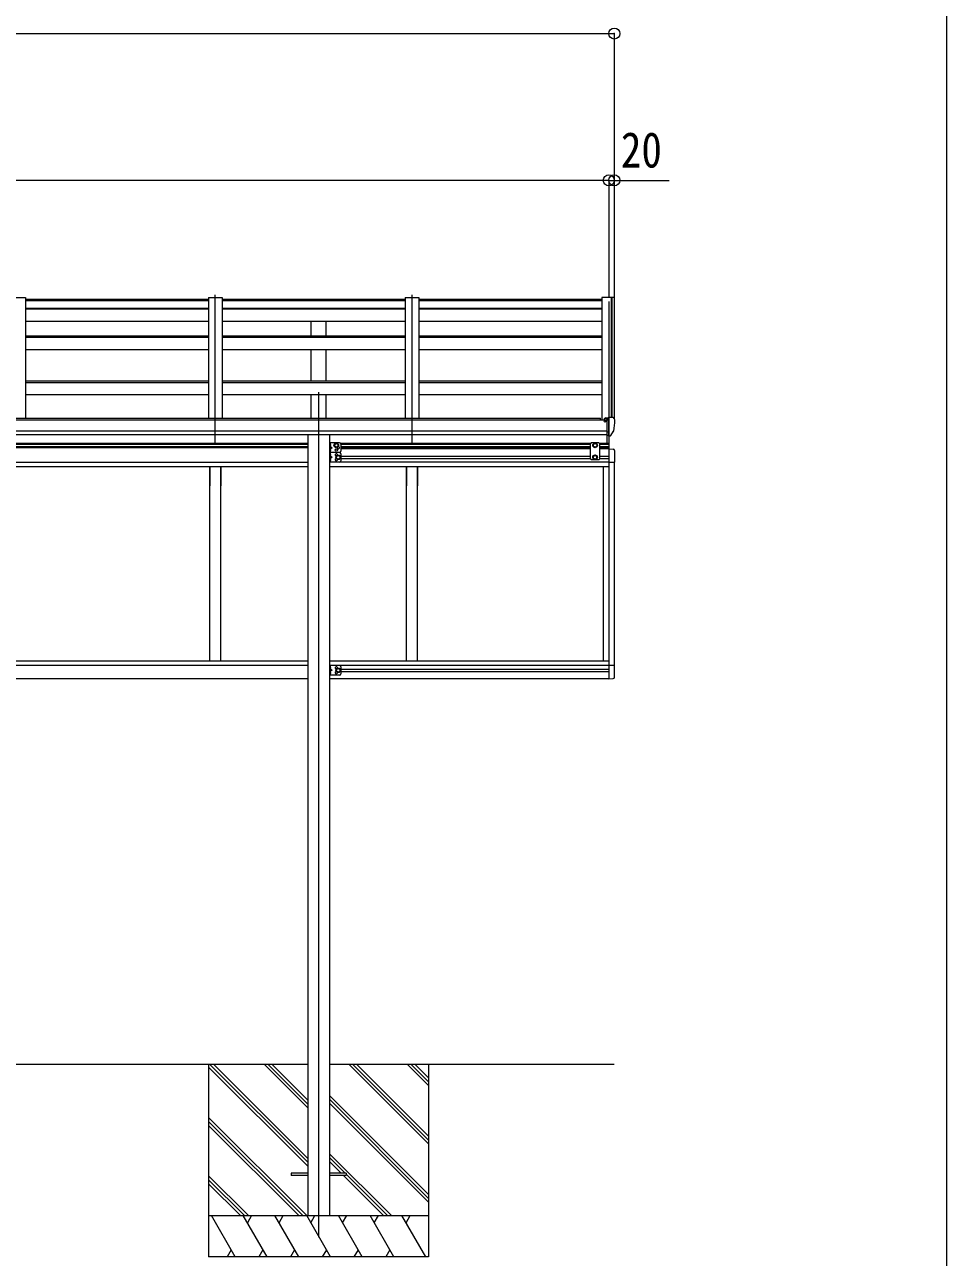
# Model space of a CAD drawing. Units: millimetres at full size, sheet at 1:40; details may follow other scales. Extents: x -11181 to 11305, y -7804 to 7716.
# Drawn here: x 7386 to 10739, y -960 to 3526 of the extents above; entities that cross this region are included whole.
import ezdxf
from ezdxf.enums import TextEntityAlignment as Align

# ---------------------------------------------------------------- set-up
doc = ezdxf.new("R2010")
doc.units = ezdxf.units.MM
doc.header["$LTSCALE"] = 40
doc.header["$PDMODE"] = 32
doc.header["$PDSIZE"] = 40
for name, color, linetype, lineweight in [('0-0_0', 7, 'Continuous', 9), ('0-1_本体', 4, 'Continuous', 9), ('0-2_部品', 7, 'Continuous', 9), ('0-8_PARTS2', 2, 'Continuous', 9), ('0-A_寸法', 6, 'Continuous', 9), ('1-1_GLASS', 4, 'Continuous', 9), ('1-2_GLASS_SEAL', 7, 'Continuous', 9), ('F-0_240', 7, 'Continuous', 9)]:
    doc.layers.add(name, color=color, linetype=linetype, lineweight=lineweight)
doc.styles.add('ＭＳ ゴシック', font='')
doc.styles.get('ＭＳ ゴシック').set_extended_font_data('MS Gothic')

msp = doc.modelspace()

# ---------------------------------------------------------------- linework, layer by layer
at = {"layer": '0-0_0'}
for p, q in [((8415.76, -258.19), (5594.76, -258.19)), ((8055.26, -258.19), (8055.26, -958.19)), ((8415.76, -628.2), (8055.26, -267.7)), ((8415.76, -614.06), (8059.89, -258.19)), ((8415.76, -599.92), (8074.03, -258.19)), ((8415.76, -416.07), (8257.88, -258.19)), ((8415.76, -401.93), (8272.02, -258.19)), ((8415.76, -387.79), (8286.16, -258.19)), ((9531.26, -258.19), (8494.76, -258.19)), ((8855.26, -547.2), (8566.25, -258.19)), ((8855.26, -533.06), (8580.39, -258.19)), ((8855.26, -518.92), (8594.53, -258.19)), ((8855.26, -335.07), (8778.38, -258.19)), ((8855.26, -320.93), (8792.52, -258.19)), ((8855.26, -306.79), (8806.66, -258.19)), ((8855.26, -258.19), (8855.26, -958.19)), ((8855.26, -731.05), (8494.76, -370.55)), ((8855.26, -745.19), (8494.76, -384.69)), ((8855.26, -759.33), (8494.76, -398.84)), ((8411.9, -808.19), (8055.26, -451.55)), ((8397.76, -808.19), (8055.26, -465.69)), ((8383.62, -808.19), (8055.26, -479.84)), ((8720.27, -808.19), (8494.76, -582.68)), ((8551.61, -653.68), (8494.76, -596.83)), ((8537.47, -653.68), (8494.76, -610.97)), ((8199.77, -808.19), (8055.26, -663.68)), ((8691.98, -808.19), (8546.47, -662.68)), ((8706.13, -808.19), (8555.26, -657.33)), ((8185.63, -808.19), (8055.26, -677.83)), ((8171.48, -808.19), (8055.26, -691.97)), ((8055.26, -808.19), (8855.26, -808.19)), ((8152.15, -958.19), (8065.55, -808.19)), ((8267.62, -958.19), (8181.02, -808.19)), ((8211.02, -808.19), (8196.02, -834.17)), ((8383.09, -958.19), (8296.49, -808.19)), ((8311.49, -834.17), (8326.49, -808.19)), ((8498.56, -958.19), (8411.96, -808.19)), ((8426.96, -834.17), (8441.96, -808.19)), ((8614.03, -958.19), (8527.43, -808.19)), ((8542.43, -834.17), (8557.43, -808.19)), ((8729.5, -958.19), (8642.9, -808.19)), ((8657.9, -834.17), (8672.9, -808.19)), ((8844.97, -958.19), (8758.37, -808.19)), ((8773.37, -834.17), (8788.37, -808.19)), ((8137.15, -932.21), (8122.15, -958.19)), ((8252.62, -932.21), (8237.62, -958.19)), ((8368.09, -932.21), (8353.09, -958.19)), ((8483.56, -932.21), (8468.56, -958.19)), ((8599.03, -932.21), (8584.03, -958.19)), ((8714.5, -932.21), (8699.5, -958.19)), ((8855.26, -958.19), (8055.26, -958.19))]:
    msp.add_line(p, q, dxfattribs=at)
at = {"layer": '0-1_本体'}
for p, q in [((7338.26, 2533.35), (7388.26, 2533.35)), ((7388.26, 2533.35), (7388.26, 2094.06)), ((7388.26, 2527.29), (8054.26, 2527.29)), ((8054.26, 2520.35), (7388.26, 2520.35)), ((8054.26, 2533.35), (8054.26, 2094.06)), ((8054.26, 2533.35), (8104.26, 2533.35)), ((8104.26, 2533.35), (8104.26, 2094.06)), ((8104.26, 2527.29), (8770.26, 2527.29)), ((8770.26, 2520.35), (8104.26, 2520.35)), ((8770.26, 2533.35), (8770.26, 2094.06)), ((8770.26, 2533.35), (8820.26, 2533.35)), ((8820.26, 2533.35), (8820.26, 2094.06)), ((8820.26, 2527.29), (9486.26, 2527.29)), ((9486.26, 2520.35), (8820.26, 2520.35)), ((9486.26, 2533.35), (9486.26, 2087.35)), ((9522.18, 2533.15), (9521.56, 2531.53)), ((9522.26, 2533.26), (9522.26, 2097.53)), ((9530.31, 2532.93), (9522.48, 2533.34)), ((9531.25, 2532.04), (9531.26, 2090.99)), ((8054.26, 2493.63), (7388.26, 2493.63)), ((8054.26, 2491.05), (7388.26, 2491.05)), ((8770.26, 2493.63), (8104.26, 2493.63)), ((8770.26, 2491.05), (8104.26, 2491.05)), ((9486.26, 2493.63), (8820.26, 2493.63)), ((9486.26, 2491.05), (8820.26, 2491.05)), ((8054.26, 2446.32), (7388.26, 2446.32)), ((8770.26, 2446.32), (8104.26, 2446.32)), ((8427.76, 2392.58), (8427.76, 2446.32)), ((8482.76, 2392.58), (8482.76, 2446.32)), ((9486.26, 2446.32), (8820.26, 2446.32)), ((8054.26, 2392.58), (7388.26, 2392.58)), ((8054.26, 2387.02), (7388.26, 2387.02)), ((8770.26, 2392.58), (8104.26, 2392.58)), ((8770.26, 2387.02), (8104.26, 2387.02)), ((9486.26, 2392.58), (8820.26, 2392.58)), ((9486.26, 2387.02), (8820.26, 2387.02)), ((8054.26, 2343.02), (7388.26, 2343.02)), ((8770.26, 2343.02), (8104.26, 2343.02)), ((8427.76, 2228.93), (8427.76, 2343.02)), ((8482.76, 2228.93), (8482.76, 2343.02)), ((9486.26, 2343.02), (8820.26, 2343.02)), ((8054.26, 2228.93), (7388.26, 2228.93)), ((8054.26, 2222.14), (7388.26, 2222.14)), ((8770.26, 2228.93), (8104.26, 2228.93)), ((8770.26, 2222.14), (8104.26, 2222.14)), ((9486.26, 2228.93), (8820.26, 2228.93)), ((9486.26, 2222.14), (8820.26, 2222.14)), ((8054.26, 2178.58), (7388.26, 2178.58)), ((8770.26, 2178.58), (8104.26, 2178.58)), ((8427.76, 2094.06), (8427.76, 2178.58)), ((8482.76, 2094.06), (8482.76, 2178.58)), ((9486.26, 2178.58), (8820.26, 2178.58)), ((4505.76, 2087.35), (9504.76, 2087.35)), ((4529.26, 2094.06), (9481.26, 2094.06)), ((9481.26, 2087.35), (9481.26, 2094.06)), ((9504.76, 2046.13), (4505.76, 2046.13)), ((4505.76, 2034.28), (9504.76, 2034.35)), ((8415.76, 2034.19), (8415.76, -808.22)), ((8494.76, 2034.19), (8494.76, -808.22))]:
    msp.add_line(p, q, dxfattribs=at)
msp.add_lwpolyline([(9521.56, 2097.53), (9521.56, 2533.35), (9486.26, 2533.35)], dxfattribs=at)
msp.add_circle((9497.29, 2082.62), 3, dxfattribs=at)
for centre, radius, start, end in [((9522.46, 2533.04), 0.301, 87.13321, 158.93673), ((9530.26, 2531.93), 1, 6.67014, 87)]:
    msp.add_arc(centre, radius, start, end, dxfattribs=at)
at = {"layer": '0-2_部品'}
for p, q in [((9494.76, 2091.69), (9494.76, 2087.73)), ((9509.76, 2092.86), (9495.76, 2092.8)), ((9499.26, 2092.81), (9499.26, 2094.71)), ((9499.76, 2082.63), (9499.46, 2082.63)), ((9500.29, 2082.63), (9499.76, 2082.63)), ((9500.09, 2095.13), (9509.76, 2095.85)), ((9504.76, 2087.81), (9511.26, 2088.21)), ((9509.76, 2096.63), (9511.26, 2096.63)), ((9509.76, 2096.63), (9509.76, 2090.46)), ((9511.26, 2029.04), (9511.26, 2097.54)), ((9526.35, 2096.98), (9530.42, 2091.17)), ((9533.26, 2088.17), (9533.26, 2087.54)), ((9504.76, 2032.24), (9510.26, 2032.24)), ((9510.76, 2031.24), (9510.26, 2032.24)), ((9511.26, 2031.24), (9510.76, 2031.24)), ((9512.76, 2029.13), (9511.26, 2029.04)), ((9512.76, 2029.13), (9516.47, 2029.36)), ((9518.88, 2030.86), (9528.63, 2046.23))]:
    msp.add_line(p, q, dxfattribs=at)
at = {"layer": '0-2_部品', "color": 4}
for p, q in [((8415.76, -653.68), (8355.26, -653.68)), ((8355.26, -653.68), (8355.26, -662.68)), ((8415.76, -662.68), (8355.26, -662.68)), ((8555.26, -653.68), (8494.76, -653.68)), ((8555.26, -662.68), (8494.76, -662.68)), ((8555.26, -653.68), (8555.26, -662.68))]:
    msp.add_line(p, q, dxfattribs=at)
at = {"layer": '0-2_部品'}
for points in [[(9494.76, 2084.24), (9494.76, 2082.63), (9494.29, 2082.63)], [(9499.46, 2083.81), (9499.46, 2082.63), (9494.76, 2082.63)], [(9500.09, 2095.13), (9499.92, 2095.11), (9499.76, 2095.08), (9499.62, 2095.04), (9499.49, 2094.98), (9499.39, 2094.92), (9499.32, 2094.86), (9499.27, 2094.79), (9499.26, 2094.71)], [(9504.76, 2032.24), (9504.76, 2090.46), (9509.76, 2090.46)], [(9511.26, 2097.54), (9523.26, 2097.54), (9525.59, 2097.4)], [(9511.26, 2042.93), (9508.1, 2043.34), (9504.76, 2043.77)]]:
    msp.add_lwpolyline(points, dxfattribs=at)
for centre, radius, start, end in [((9497.26, 2082.63), 2.5, 28.35764, 180), ((9497.26, 2082.63), 2.5, 0, 28.35764), ((9525.53, 2096.4), 1, 35, 86.5), ((9340.77, 2087.55), 192.49, 347.8767, 359.9992), ((9530.26, 2088.17), 3, 0, 87), ((9516.28, 2032.36), 3, 273.5, 330), ((9526.03, 2047.73), 3, 330, 348.16652)]:
    msp.add_arc(centre, radius, start, end, dxfattribs=at)
msp.add_ellipse((9495.76, 2091.7), major_axis=(0.02, 1.1), ratio=0.906239, start_param=0.0206394, end_param=1.5914357, dxfattribs=at)
at = {"layer": '0-8_PARTS2'}
for p, q in [((8079.26, 1999.35), (8079.26, 2543.19)), ((8795.26, 1999.35), (8795.26, 2543.19)), ((9511.26, 2518.63), (9511.26, 1999.35)), ((8455.26, 2188.15), (8455.26, -887.08))]:
    msp.add_line(p, q, dxfattribs=at)
at = {"layer": '0-A_寸法'}
for p, q in [((-532.73, 3493.68), (9531.25, 3493.68)), ((9531.25, 3493.68), (9531.25, 2533.38)), ((9511.25, 2959.35), (4499.26, 2959.35)), ((9511.25, 2959.35), (9531.25, 2959.35)), ((9511.25, 2959.35), (9511.25, 2533.38)), ((9511.25, 2959.35), (9511.25, 2533.38)), ((9531.25, 2959.35), (9731.25, 2959.35)), ((9531.25, 2959.35), (9531.25, 2533.38))]:
    msp.add_line(p, q, dxfattribs=at)
for p in [(9531.25, 3493.68), (9511.25, 2959.35), (9531.25, 2959.35)]:
    msp.add_point(p, dxfattribs=at)
at = {"layer": '1-1_GLASS'}
for p, q in [((5594.76, 2003.03), (8415.76, 2003.03)), ((5594.76, 1999.53), (8415.76, 1999.53)), ((5594.76, 1990.53), (8415.76, 1990.53)), ((5594.76, 1987.03), (8415.76, 1987.03)), ((8534.76, 2003.03), (9446.78, 2003.03)), ((8536.73, 1999.53), (9443.78, 1999.53)), ((8536.76, 1990.53), (9443.78, 1990.53)), ((8536.76, 1987.03), (9443.78, 1987.03)), ((9443.78, 1982.03), (8536.76, 1982.03)), ((9475.78, 2003.03), (9511.28, 2003.03)), ((9478.78, 1999.53), (9511.28, 1999.53)), ((9478.78, 1990.53), (9511.28, 1990.53)), ((9478.78, 1987.03), (9511.28, 1987.03)), ((9511.28, 1982.03), (9478.78, 1982.03)), ((9511.28, 1982.73), (9511.28, 1782.53)), ((5594.76, 1933.53), (8415.76, 1933.53)), ((9511.28, 1933.53), (8494.76, 1933.53)), ((8536.76, 1956.03), (9443.78, 1956.03)), ((8536.76, 1947.03), (9443.78, 1947.03)), ((9478.78, 1956.03), (9511.28, 1956.03)), ((9478.78, 1947.03), (9511.28, 1947.03)), ((9531.28, 1933.33), (9531.28, 1831.73)), ((5594.76, 1917.53), (8415.76, 1917.53)), ((8059.28, 1917.53), (8059.28, 1847.53)), ((8059.28, 1210.53), (8059.28, 1917.53)), ((8099.28, 1917.53), (8099.28, 1847.53)), ((8099.28, 1210.53), (8099.28, 1917.53)), ((8494.76, 1917.53), (9511.28, 1917.53)), ((8775.28, 1917.53), (8775.28, 1847.53)), ((8775.28, 1210.53), (8775.28, 1917.53)), ((8815.28, 1917.53), (8815.28, 1847.53)), ((8815.28, 1210.53), (8815.28, 1917.53)), ((9491.28, 1917.53), (9491.28, 1847.53)), ((9491.28, 1917.53), (9491.28, 1847.53)), ((9491.28, 1917.53), (9491.28, 1210.53)), ((9491.28, 1917.53), (9491.28, 1210.53)), ((9511.28, 1917.53), (9511.28, 1145.53)), ((9531.28, 1917.53), (9531.28, 1194.73)), ((5594.76, 1210.53), (8415.76, 1210.53)), ((5594.76, 1194.53), (8415.76, 1194.53)), ((8494.76, 1210.53), (9511.28, 1210.53)), ((8494.76, 1194.53), (9511.28, 1194.53)), ((8536.76, 1181.03), (9511.28, 1181.03)), ((8536.76, 1172.03), (9511.28, 1172.03)), ((9511.28, 1210.53), (9511.28, 1194.53)), ((5594.76, 1146.03), (8415.76, 1146.03)), ((8494.76, 1146.03), (9511.28, 1146.03))]:
    msp.add_line(p, q, dxfattribs=at)
at = {"layer": '1-2_GLASS_SEAL'}
for p, q in [((9504.76, 2032.23), (9510.26, 2032.23)), ((9505.78, 2003.03), (9505.78, 2032.23)), ((9510.76, 2031.23), (9510.26, 2032.23)), ((9511.26, 2031.23), (9510.76, 2031.23)), ((9512.76, 2029.12), (9511.26, 2029.03)), ((9511.28, 2029.03), (9511.28, 1982.53)), ((9512.76, 2029.12), (9516.47, 2029.35)), ((9512.78, 1982.53), (9512.78, 2029.13)), ((8494.76, 2004.03), (8494.76, 1969.03)), ((8531.76, 2004.03), (8494.76, 2004.03)), ((8497.26, 2004.03), (8497.26, 1969.03)), ((8497.76, 1991.53), (8497.26, 1991.62)), ((8497.26, 1986.53), (8504.26, 1986.53)), ((8497.76, 1999.53), (8498.56, 1999.39)), ((8497.76, 1991.53), (8498.56, 1991.67)), ((8497.76, 1981.53), (8498.56, 1981.39)), ((8536.76, 1999.03), (8536.76, 1974.03)), ((9447.78, 2004.03), (9443.78, 2000.03)), ((9443.78, 2000.03), (9443.78, 1946.54)), ((9474.78, 2004.03), (9447.78, 2004.03)), ((9474.78, 2004.03), (9478.78, 2000.03)), ((9478.78, 1946.54), (9478.78, 2000.03)), ((9511.28, 1982.53), (9526.56, 1981.73)), ((9531.78, 1976.24), (9531.78, 1933.33)), ((8494.76, 1969.03), (8494.76, 1934.03)), ((8531.76, 1969.03), (8494.76, 1969.03)), ((8531.76, 1969.03), (8494.76, 1969.03)), ((8531.76, 1934.03), (8494.76, 1934.03)), ((8497.76, 1973.53), (8497.26, 1973.62)), ((8497.26, 1969.03), (8497.26, 1934.03)), ((8497.76, 1956.53), (8497.26, 1956.62)), ((8497.26, 1951.53), (8504.26, 1951.53)), ((8497.76, 1938.53), (8497.26, 1938.62)), ((8497.76, 1973.53), (8498.56, 1973.67)), ((8497.76, 1964.53), (8498.56, 1964.39)), ((8497.76, 1956.53), (8498.56, 1956.67)), ((8497.76, 1946.53), (8498.56, 1946.39)), ((8497.76, 1938.53), (8498.56, 1938.67)), ((8536.76, 1964.03), (8536.76, 1939.03)), ((9447.78, 1942.54), (9443.78, 1946.54)), ((9474.78, 1942.54), (9447.78, 1942.54)), ((9461.28, 1959.04), (9454.78, 1955.28)), ((9454.78, 1955.28), (9454.78, 1947.78)), ((9454.78, 1947.78), (9461.28, 1944.03)), ((9467.78, 1955.28), (9461.28, 1959.04)), ((9461.28, 1944.03), (9467.78, 1947.78)), ((9467.78, 1947.78), (9467.78, 1955.28)), ((9474.78, 1942.54), (9478.78, 1946.54)), ((9511.28, 1933.33), (9531.78, 1933.33)), ((8494.76, 1194.03), (8494.76, 1159.03)), ((8531.76, 1194.03), (8494.76, 1194.03)), ((8497.26, 1194.03), (8497.26, 1159.03)), ((8497.76, 1181.53), (8497.26, 1181.62)), ((8497.26, 1176.53), (8504.26, 1176.53)), ((8497.76, 1189.53), (8498.56, 1189.39)), ((8497.76, 1181.53), (8498.56, 1181.67)), ((8497.76, 1171.53), (8498.56, 1171.39)), ((8536.76, 1189.03), (8536.76, 1164.03)), ((9511.28, 1194.73), (9531.78, 1194.73)), ((9531.78, 1151.82), (9531.78, 1194.73)), ((8531.76, 1159.03), (8494.76, 1159.03)), ((8497.76, 1163.53), (8497.26, 1163.62)), ((8497.76, 1163.53), (8498.56, 1163.67)), ((9511.28, 1145.53), (9526.56, 1146.33))]:
    msp.add_line(p, q, dxfattribs=at)
for points in [[(8496.88, 1995.53), (8497.51, 1996.72), (8499.74, 1997.83)], [(8496.88, 1995.53), (8497.51, 1994.34), (8499.74, 1993.23)], [(8496.88, 1977.53), (8497.51, 1978.72), (8499.74, 1979.83)], [(8496.88, 1977.53), (8497.51, 1976.34), (8499.74, 1975.23)], [(8497.76, 1991.53), (8497.76, 1999.53), (8497.26, 1999.44), (8497.26, 1991.62)], [(8497.26, 1991.53), (8504.26, 1986.53), (8497.26, 1981.53)], [(8497.76, 1973.53), (8497.76, 1981.53), (8497.26, 1981.44), (8497.26, 1973.62)], [(9454.78, 1998.78), (9461.28, 2002.54), (9467.78, 1998.78)], [(9467.78, 1998.78), (9467.78, 1991.28), (9461.28, 1987.53), (9454.78, 1991.28), (9454.78, 1998.78)], [(8496.88, 1960.53), (8497.51, 1961.72), (8499.74, 1962.83)], [(8496.88, 1960.53), (8497.51, 1959.34), (8499.74, 1958.23)], [(8496.88, 1942.53), (8497.51, 1943.72), (8499.74, 1944.83)], [(8496.88, 1942.53), (8497.51, 1941.34), (8499.74, 1940.23)], [(8497.76, 1956.53), (8497.76, 1964.53), (8497.26, 1964.44), (8497.26, 1956.62)], [(8497.26, 1956.53), (8504.26, 1951.53), (8497.26, 1946.53)], [(8497.76, 1938.53), (8497.76, 1946.53), (8497.26, 1946.44), (8497.26, 1938.62)], [(8496.88, 1185.53), (8497.51, 1186.72), (8499.74, 1187.83)], [(8496.88, 1185.53), (8497.51, 1184.34), (8499.74, 1183.23)], [(8496.88, 1167.53), (8497.51, 1168.72), (8499.74, 1169.83)], [(8496.88, 1167.53), (8497.51, 1166.34), (8499.74, 1165.23)], [(8497.76, 1181.53), (8497.76, 1189.53), (8497.26, 1189.44), (8497.26, 1181.62)], [(8497.26, 1181.53), (8504.26, 1176.53), (8497.26, 1171.53)], [(8497.76, 1163.53), (8497.76, 1171.53), (8497.26, 1171.44), (8497.26, 1163.62)]]:
    msp.add_lwpolyline(points, dxfattribs=at)
for points in [[(8519.76, 1987.53), (8513.26, 1991.28), (8513.26, 1998.78), (8519.76, 2002.54), (8526.26, 1998.78), (8526.26, 1991.28)], [(8526.76, 1944.03), (8520.26, 1947.78), (8520.26, 1955.28), (8526.76, 1959.04), (8533.26, 1955.28), (8533.26, 1947.78)], [(8526.76, 1169.03), (8520.26, 1172.78), (8520.26, 1180.28), (8526.76, 1184.04), (8533.26, 1180.28), (8533.26, 1172.78)]]:
    msp.add_lwpolyline(points, close=True, dxfattribs=at)
for centre, radius in [((8519.76, 1995.03), 8.5), ((8519.76, 1995.03), 7.5), ((8519.76, 1995.03), 6.5), ((8519.76, 1978.03), 4.25), ((9461.28, 1995.03), 8.5), ((9461.28, 1995.03), 7.5), ((9461.28, 1995.03), 6.5), ((8526.76, 1951.53), 8.5), ((8526.76, 1951.53), 7.5), ((8526.76, 1951.53), 6.5), ((9461.28, 1951.53), 8.5), ((9461.28, 1951.53), 7.5), ((9461.28, 1951.53), 6.5), ((8526.76, 1176.53), 8.5), ((8526.76, 1176.53), 7.5), ((8526.76, 1176.53), 6.5)]:
    msp.add_circle(centre, radius, dxfattribs=at)
for centre, radius, start, end in [((9516.28, 2032.34), 3, 273.5, 330), ((8498.41, 1998.5), 0.9, 32.05588, 80), ((8498.41, 1992.56), 0.9, 280, 327.94412), ((8498.41, 1980.5), 0.9, 32.05588, 80), ((8498.41, 1974.56), 0.9, 280, 327.94412), ((8493.66, 1995.53), 6.5, 327.94412, 32.05588), ((8493.66, 1977.53), 6.5, 327.94412, 32.05588), ((8526.76, 1986.53), 4.25, 173.70569, 85.23923), ((8531.76, 1999.03), 5, 0, 90), ((8531.76, 1974.03), 5, 270, 0), ((9526.28, 1976.24), 5.5, 0, 87), ((8498.41, 1963.5), 0.9, 32.05588, 80), ((8498.41, 1957.56), 0.9, 280, 327.94412), ((8498.41, 1945.5), 0.9, 32.05588, 80), ((8498.41, 1939.56), 0.9, 280, 327.94412), ((8493.66, 1960.53), 6.5, 327.94412, 32.05588), ((8493.66, 1942.53), 6.5, 327.94412, 32.05588), ((8519.76, 1960.03), 4.25, 353.70569, 265.23923), ((8519.76, 1943.03), 4.25, 94.76077, 6.29431), ((8531.76, 1964.03), 5, 0, 90), ((8531.76, 1939.03), 5, 270, 0), ((8498.41, 1188.5), 0.9, 32.05588, 80), ((8498.41, 1182.56), 0.9, 280, 327.94412), ((8498.41, 1170.5), 0.9, 32.05588, 80), ((8493.66, 1185.53), 6.5, 327.94412, 32.05588), ((8493.66, 1167.53), 6.5, 327.94412, 32.05588), ((8519.76, 1185.03), 4.25, 353.70569, 265.23923), ((8519.76, 1168.03), 4.25, 94.76077, 6.29431), ((8531.76, 1189.03), 5, 0, 90), ((8498.41, 1164.56), 0.9, 280, 327.94412), ((8531.76, 1164.03), 5, 270, 0), ((9526.28, 1151.82), 5.5, 273, 0)]:
    msp.add_arc(centre, radius, start, end, dxfattribs=at)
at = {"layer": 'F-0_240', "color": 5}
msp.add_line((10739.39, 7716.46), (10739.39, -7803.54), dxfattribs=at)

# ---------------------------------------------------------------- texts
at = {"layer": '0-A_寸法', "color": 7, "style": 'ＭＳ ゴシック', "width": 0.85}
msp.add_text('20', height=129, dxfattribs=at).set_placement((9555.25, 2967.35), align=Align.BOTTOM_LEFT)

doc.saveas('drawing.dxf')
